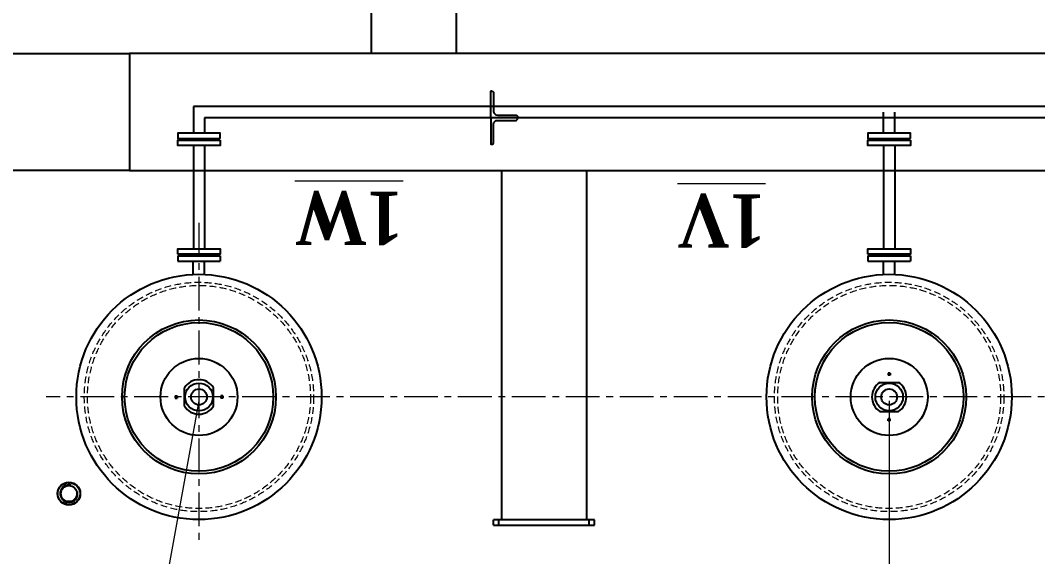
# Model space of a CAD drawing. Header units: inches. Extents: x -406115 to -363140, y -27318 to 35879.
# Drawn here: x -379755 to -377839, y 7733 to 8743 of the extents above; entities that cross this region are included whole.
import ezdxf

# ---------------------------------------------------------------- set-up
doc = ezdxf.new("R2010")
doc.units = ezdxf.units.IN
doc.header["$MEASUREMENT"] = 0
doc.set_wipeout_variables(frame=1)
doc.linetypes.add('CENTROX2', pattern=[101.6, 63.5, -12.7, 12.7, -12.7])
doc.linetypes.add('NASCOSTAX2', pattern=[19.05, 12.7, -6.35])
for name, color, linetype, lineweight in [('Assi AT', 201, 'CENTROX2', 5), ('N_Coperchio', 3, 'NASCOSTAX2', 13), ('Quote', 3, 'Continuous', 9)]:
    doc.layers.add(name, color=color, linetype=linetype, lineweight=lineweight)
for name, color, linetype in [('Isolatori AT', 230, 'Continuous'), ('PSZ_Coperchio', 4, 'Continuous'), ('PSZ_Fittings', 210, 'Continuous'), ('STD_Cassa', 7, 'Continuous'), ('STD_Coperchio', 2, 'Continuous'), ('Tubazioni Sfiato Torrette', 222, 'Continuous')]:
    doc.layers.add(name, color=color, linetype=linetype)
doc.styles.add('Accesories List', font='romans.shx', dxfattribs={"width": 0.9})

# ---------------------------------------------------------------- blocks, each defined once
blk = doc.blocks.new('*U237')
blk.add_lwpolyline([(40, 0), (40, 10), (-40, 10), (-40, 0)], close=True)
blk = doc.blocks.new('*U238')
blk.add_lwpolyline([(-40, 0), (-40, -10), (40, -10), (40, 0)], close=True)
blk = doc.blocks.new('*U241')
blk.add_lwpolyline([(-40, 0), (-40, -10), (40, -10), (40, 0)], close=True)

msp = doc.modelspace()

# ---------------------------------------------------------------- linework, layer by layer
at = {"layer": 'STD_Cassa'}
for points in [[(-375239.368, 7753.799), (-380032.368, 7753.799, -0.41421356), (-380052.368, 7773.799), (-380052.368, 9286.799, -0.41421356), (-380032.368, 9306.799), (-375239.368, 9306.799, -0.41421356), (-375219.368, 9286.799), (-375219.368, 7773.799, -0.41421356)], [(-375239.368, 7763.799), (-380032.368, 7763.799, -0.41421356), (-380042.368, 7773.799), (-380042.368, 9286.799, -0.41421356), (-380032.368, 9296.799), (-375239.368, 9296.799, -0.41421356), (-375229.368, 9286.799), (-375229.368, 7773.799, -0.41421356)]]:
    msp.add_lwpolyline(points, format="xyb", close=True, dxfattribs=at)
msp.add_lwpolyline([(-375254.368, 9271.799), (-375254.368, 7783.799), (-380022.368, 7783.799), (-380022.368, 9271.799)], close=True, dxfattribs=at)

# ---------------------------------------------------------------- next in the draw order: wipeouts: each hides what was drawn before it
msp.add_wipeout([(-380164.368, 9413.799), (-375112.368, 9413.799), (-375112.368, 7641.799), (-380164.368, 7641.799)]).dxf.layer = 'STD_Coperchio'

# ---------------------------------------------------------------- next in the draw order: linework, layer by layer
at = {"color": 1, "lineweight": 0, "ltscale": 0.13}
msp.add_line((-378118.368, 8026.299), (-378118.368, -3026.171), dxfattribs=at)
msp.add_lwpolyline([(-379418.368, 8026.299), (-380118.368, 4170.299), (-380118.368, 1670.299), (-379865.891, -822.482), (-380156.151, -3026.171)], dxfattribs=at)
at = {"layer": 'Assi AT'}
for p, q in [((-379418.368, 8361.869), (-379418.368, 7758.683)), ((-376530.258, 8033.799), (-379706.479, 8033.799))]:
    msp.add_line(p, q, dxfattribs=at)
at = {"layer": 'Isolatori AT'}
for p, q in [((-378116.368, 8078.799), (-378120.368, 8078.799)), ((-378120.368, 8078.799), (-378120.368, 8074.799)), ((-378116.368, 8074.799), (-378120.368, 8074.799)), ((-378116.368, 8078.799), (-378116.368, 8074.799)), ((-379445.868, 8016.478), (-379445.868, 8051.119)), ((-379390.868, 8016.478), (-379390.868, 8051.119)), ((-378135.689, 8061.299), (-378101.048, 8061.299)), ((-379463.368, 8035.799), (-379459.368, 8035.799)), ((-379463.368, 8035.799), (-379463.368, 8031.799)), ((-379463.368, 8031.799), (-379459.368, 8031.799)), ((-379459.368, 8035.799), (-379459.368, 8031.799)), ((-379373.368, 8035.799), (-379377.368, 8035.799)), ((-379377.368, 8035.799), (-379377.368, 8031.799)), ((-379373.368, 8031.799), (-379377.368, 8031.799)), ((-379373.368, 8035.799), (-379373.368, 8031.799)), ((-378135.689, 8006.299), (-378101.048, 8006.299)), ((-378116.368, 7992.799), (-378120.368, 7992.799)), ((-378120.368, 7988.799), (-378120.368, 7992.799)), ((-378116.368, 7988.799), (-378116.368, 7992.799)), ((-378116.368, 7988.799), (-378120.368, 7988.799))]:
    msp.add_line(p, q, dxfattribs=at)
for centre, radius in [((-379418.368, 8033.799), 145), ((-379418.368, 8033.799), 140), ((-378118.368, 8033.799), 145), ((-378118.368, 8033.799), 140), ((-379418.368, 8033.799), 72.5), ((-378118.368, 8033.799), 72.5), ((-379418.368, 8033.799), 26), ((-379418.368, 8033.799), 15), ((-378118.368, 8033.799), 26), ((-378118.368, 8033.799), 15)]:
    msp.add_circle(centre, radius, dxfattribs=at)
for centre, start, end in [((-379418.368, 8033.799), 32.204227, 147.795773), ((-378118.368, 8033.799), 122.204227, 237.795773), ((-378118.368, 8033.799), 302.204227, 57.795773), ((-379418.368, 8033.799), 212.204227, 327.795773)]:
    msp.add_arc(centre, 32.5, start, end, dxfattribs=at)
at = {"layer": 'N_Coperchio'}
for centre, radius in [((-379418.368, 8033.799), 216), ((-379418.368, 8033.799), 210), ((-378118.368, 8033.799), 216), ((-378118.368, 8033.799), 210)]:
    msp.add_circle(centre, radius, dxfattribs=at)
at = {"layer": 'PSZ_Coperchio'}
msp.add_lwpolyline([(-378866.881, 8609.674, -0.41421356), (-378863.381, 8606.174), (-378863.381, 8571.674, 0.41421356), (-378856.381, 8564.674), (-378821.881, 8564.674, -0.41421356), (-378818.381, 8561.174), (-378818.381, 8559.674), (-378868.381, 8559.674), (-378868.381, 8609.674), (-378866.881, 8609.674), (-378868.381, 8609.674)], format="xyb", dxfattribs=at)
at = {"layer": 'PSZ_Fittings'}
msp.add_lwpolyline([(-378866.881, 8509.674, 0.41421356), (-378863.381, 8513.174), (-378863.381, 8547.674, -0.41421356), (-378856.381, 8554.674), (-378821.881, 8554.674, 0.41421356), (-378818.381, 8558.174), (-378818.381, 8559.674), (-378868.381, 8559.674), (-378868.381, 8509.674), (-378866.881, 8509.674), (-378868.381, 8509.674)], format="xyb", dxfattribs=at)
at = {"layer": 'STD_Coperchio'}
for p, q in [((-379093.368, 8680.299), (-379093.368, 9294.299)), ((-378933.368, 8680.299), (-378933.368, 9294.299)), ((-378848.368, 8460.299), (-378848.368, 7802.299)), ((-378688.368, 8460.299), (-378688.368, 7802.299)), ((-379458.368, 8299.799), (-379458.368, 8289.799)), ((-379458.368, 8299.799), (-379378.369, 8299.799)), ((-379378.368, 8299.799), (-379378.368, 8289.799)), ((-378158.368, 8299.799), (-378158.368, 8289.799)), ((-378158.368, 8299.799), (-378078.369, 8299.799)), ((-378078.368, 8299.799), (-378078.368, 8289.799)), ((-379458.368, 8289.799), (-379378.369, 8289.799)), ((-379429.018, 8264.553), (-379429.018, 8289.799)), ((-379407.718, 8264.553), (-379407.718, 8289.799)), ((-378158.368, 8289.799), (-378078.369, 8289.799)), ((-378129.018, 8264.553), (-378129.018, 8289.799)), ((-378107.718, 8264.553), (-378107.718, 8289.799)), ((-378673.368, 7802.299), (-378863.368, 7802.299)), ((-378863.368, 7792.299), (-378863.368, 7802.299)), ((-378853.368, 7792.299), (-378853.368, 7802.299)), ((-378683.368, 7792.299), (-378683.368, 7802.299)), ((-378673.368, 7792.299), (-378673.368, 7802.299)), ((-378863.368, 7792.299), (-378673.368, 7792.299))]:
    msp.add_line(p, q, dxfattribs=at)
msp.add_lwpolyline([(-379549.368, 8680.299), (-379549.368, 8460.299), (-379799.368, 8460.299, -0.41421356), (-379819.368, 8480.299), (-379819.368, 8660.299, -0.41421356), (-379799.368, 8680.299)], format="xyb", close=True, dxfattribs=at)
msp.add_lwpolyline([(-376554.368, 8680.299), (-379549.368, 8680.299), (-379549.368, 8460.299), (-376554.368, 8460.299)], close=True, dxfattribs=at)
for centre, radius in [((-379418.368, 8033.799), 231), ((-378118.368, 8033.799), 231), ((-379663.368, 7851.799), 21.5), ((-379663.368, 7851.799), 21), ((-379663.368, 7851.799), 15.15)]:
    msp.add_circle(centre, radius, dxfattribs=at)
msp.add_arc((-379663.368, 7851.799), 16.5, 75, 15, dxfattribs=at)
at = {"layer": 'Tubazioni Sfiato Torrette'}
for p, q in [((-376728.381, 8580.924), (-379429.006, 8580.924)), ((-379429.006, 8580.924), (-379429.006, 8530.299)), ((-378129.006, 8530.299), (-378129.006, 8570.299)), ((-378107.756, 8530.299), (-378107.756, 8570.299)), ((-376728.381, 8559.674), (-379407.756, 8559.674)), ((-379407.756, 8559.674), (-379407.756, 8530.299)), ((-379429.006, 8507.298), (-379428.993, 8312.798)), ((-379407.756, 8507.299), (-379407.743, 8312.799)), ((-378129.006, 8507.298), (-378128.993, 8312.798)), ((-378107.756, 8507.299), (-378107.743, 8312.799))]:
    msp.add_line(p, q, dxfattribs=at)

# ---------------------------------------------------------------- next in the draw order: block references
at = {"layer": 'Tubazioni Sfiato Torrette', "rotation": 180}
for p in [(-379418.381, 8520.299), (-378118.381, 8520.299)]:
    msp.add_blockref('*U241', p, dxfattribs=at)
at = {"layer": 'Tubazioni Sfiato Torrette', "xscale": -1}
for name, p in [('*U238', (-379418.381, 8517.299)), ('*U238', (-378118.381, 8517.299)), ('*U237', (-379418.368, 8302.799)), ('*U237', (-378118.368, 8302.799))]:
    msp.add_blockref(name, p, dxfattribs=at)

# ---------------------------------------------------------------- next in the draw order: texts
at = {"layer": 'Quote', "char_height": 100, "width": 185.80894, "attachment_point": 5, "rotation": 180, "style": 'Accesories List'}
for s, insert in [('{\\fTimes New Roman|b1|i0|c0|p18;\\L1W}', (-379135.934, 8371.314)), ('{\\fTimes New Roman|b1|i0|c0|p18;\\L1V}', (-378434.154, 8366.314))]:
    msp.add_mtext(s, dxfattribs=dict(at, insert=insert))

doc.saveas('drawing.dxf')
